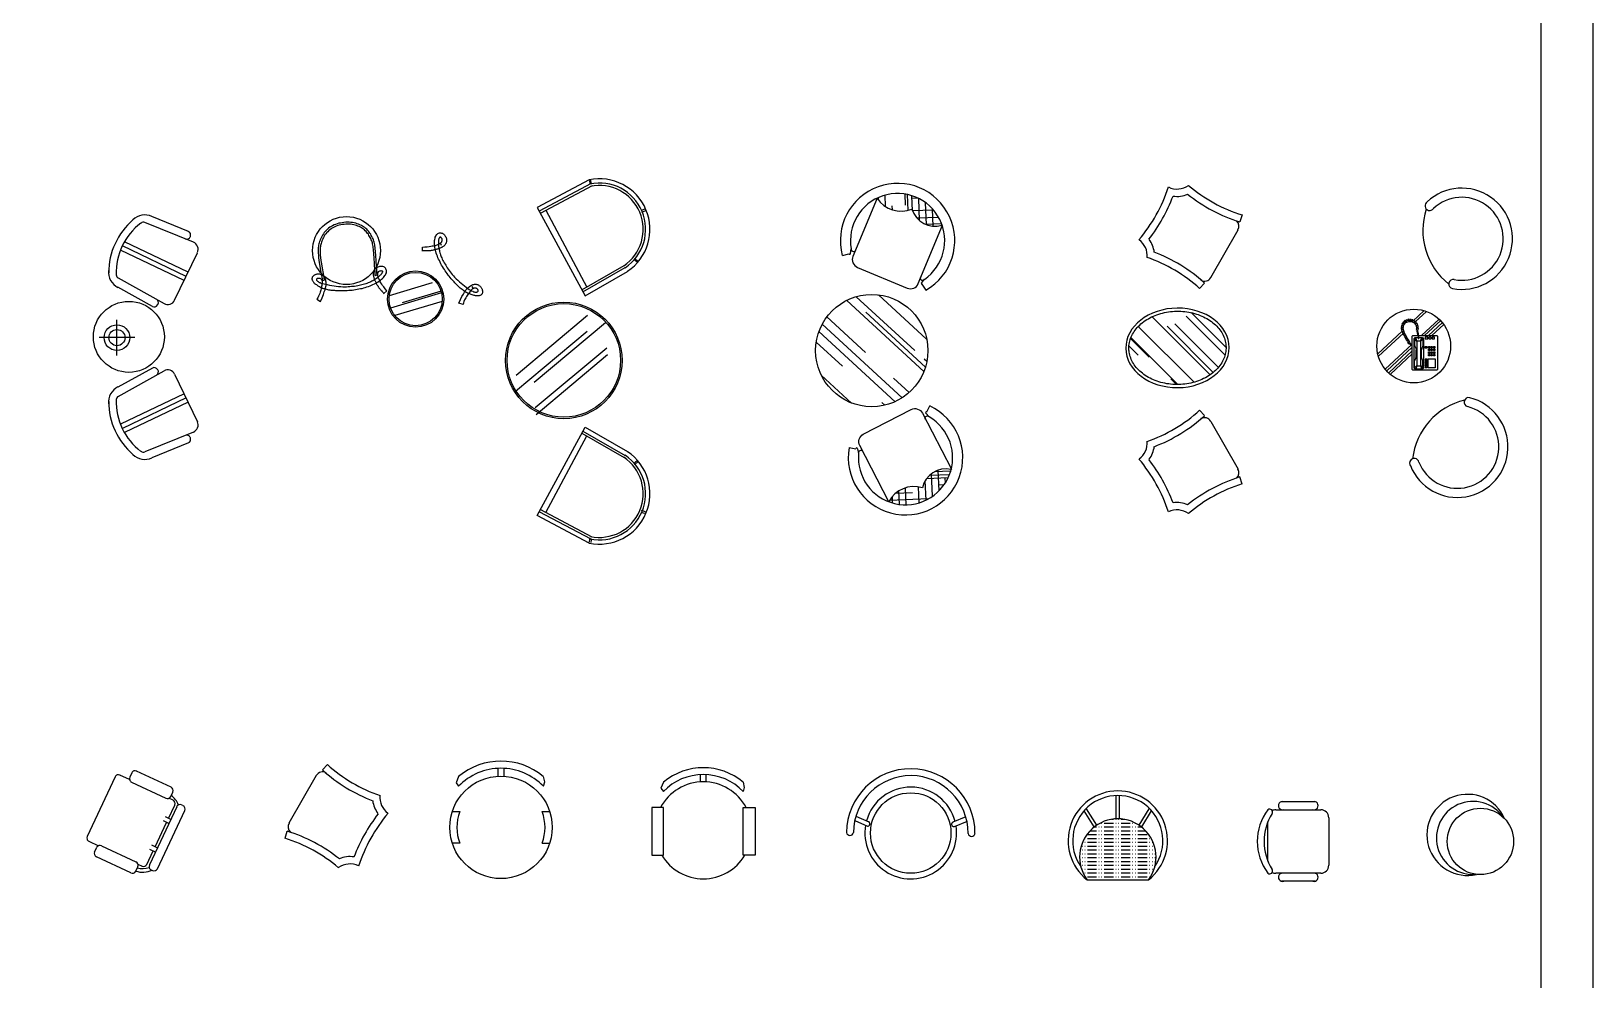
# Model space of a CAD drawing. Header units: inches. Extents: x 3.4 to 45.9, y 14.3 to 39.1.
# Drawn here: x 14.22 to 24.43, y 26.7 to 32.9 of the extents above; entities that cross this region are included whole.
import ezdxf

# ---------------------------------------------------------------- set-up
doc = ezdxf.new("R2010")
doc.units = ezdxf.units.IN
doc.header["$MEASUREMENT"] = 0
for name, color, linetype in [('02', 2, 'Continuous'), ('8', 8, 'Continuous'), ('kadrbm', 4, 'Continuous')]:
    doc.layers.add(name, color=color, linetype=linetype)

# ---------------------------------------------------------------- blocks, each defined once
blk = doc.blocks.new('kadrbm')
at = {"layer": 'kadrbm', "color": 4}
blk.add_lwpolyline([(0, 0), (0, 24.797), (21, 24.797), (21, 0), (0, 0)], close=True, dxfattribs=at)
blk.add_lwpolyline([(20.663, 0.326), (20.663, 24.46), (0.337, 24.46), (0.337, 0.326), (20.663, 0.326)], dxfattribs=at)

msp = doc.modelspace()

# ---------------------------------------------------------------- hatches: boundary and pattern name
at = {"layer": '8'}
h = msp.add_hatch(dxfattribs=at)
h.set_pattern_fill('HOUND', color=256, scale=0.7, angle=92.3825, style=0)
h.set_pattern_definition([(92.38247, (35.544575, 23.82962), (-0.05098694, 0.17303004), [0.7, -0.35]), (182.38247, (35.544575, 23.82962), (0.17666742, -0.03643743), [0.7, -0.35])])
h.paths.add_polyline_path([(20.171, 31.633, 0.447214), (19.747, 31.81, 0.362922), (19.974, 31.738, 0.413756)])
h = msp.add_hatch(dxfattribs=at)
h.set_pattern_fill('AR-RROOF,_O', color=256, scale=0.2, angle=45)
h.set_pattern_definition([(196.54716, (40.1262, 56.86848), (-0.4787386, 0.0664032), [3, -0.4, 1, -0.2]), (196.5472, (39.84274, 56.88858), (0.1159592, 0.3119447), [0.6, -0.066, 1.2, -0.15]), (196.54716, (39.98193, 57.00296), (-1.03509287, -0.1677461), [1.6, -0.28, 0.8, -0.2])])
edge = h.paths.add_edge_path()
edge.add_ellipse((16.729, 31.15), major_axis=(-0.123, 0.123), ratio=1, start_angle=106.5472, end_angle=286.5472, ccw=False)
edge.add_ellipse((16.729, 31.15), major_axis=(-0.123, 0.123), ratio=1, start_angle=-73.4528, end_angle=106.5472, ccw=False)
h = msp.add_hatch(dxfattribs=at)
h.set_pattern_fill('AR-RROOF', color=256, scale=0.25, angle=137.3825, style=0)
h.set_pattern_definition([(137.3825, (18.62666, 27.2685), (-0.574015, 0.188433), [3.75, -0.5, 1.25, -0.25]), (137.3825, (18.29734, 27.40165), (-0.041164, -0.41396), [0.75, -0.0825, 1.5, -0.1875]), (137.3825, (18.39079, 27.19676), (-1.0700714, 0.75697), [2, -0.35, 1, -0.25])])
h.paths.add_polyline_path([(19.696, 31.179, 1), (19.726, 30.446, 1)])
h = msp.add_hatch(dxfattribs=at)
h.set_pattern_fill('AR-RROOF', color=256, scale=0.2, angle=45, style=0)
h.set_pattern_definition([(135, (40.81513, 33.54107), (-0.1697056, 0.4525483), [3, -0.4, 1, -0.2]), (135, (40.69775, 33.79987), (0.3295118, 0.046669), [0.6, -0.066, 1.2, -0.15]), (135, (40.86463, 33.73199), (-0.6406387, 0.8301434), [1.6, -0.28, 0.8, -0.2])])
edge = h.paths.add_edge_path()
edge.add_spline(control_points=[(21.392, 30.828), (21.392, 30.82), (21.393, 30.811), (21.396, 30.79), (21.399, 30.777), (21.409, 30.753), (21.415, 30.74), (21.429, 30.717), (21.438, 30.706), (21.457, 30.684), (21.469, 30.674), (21.493, 30.655), (21.506, 30.646), (21.534, 30.63), (21.549, 30.623), (21.581, 30.611), (21.597, 30.606), (21.631, 30.598), (21.648, 30.595), (21.683, 30.592), (21.701, 30.591), (21.736, 30.592), (21.754, 30.593), (21.789, 30.599), (21.806, 30.602), (21.839, 30.612), (21.855, 30.618), (21.885, 30.631), (21.9, 30.639), (21.927, 30.656), (21.939, 30.666), (21.962, 30.686), (21.972, 30.696), (21.99, 30.719), (21.998, 30.731), (22.011, 30.755), (22.016, 30.767), (22.024, 30.792), (22.026, 30.805), (22.028, 30.831), (22.028, 30.844), (22.024, 30.869), (22.021, 30.882), (22.012, 30.907), (22.006, 30.919), (21.992, 30.943), (21.984, 30.954), (21.964, 30.976), (21.953, 30.986), (21.929, 31.005), (21.916, 31.014), (21.888, 31.03), (21.873, 31.037), (21.842, 31.05), (21.826, 31.055), (21.792, 31.063), (21.775, 31.066), (21.74, 31.07), (21.722, 31.071), (21.687, 31.07), (21.669, 31.069), (21.634, 31.064), (21.617, 31.06), (21.584, 31.051), (21.568, 31.045), (21.537, 31.032), (21.523, 31.024), (21.495, 31.007), (21.483, 30.998), (21.46, 30.978), (21.449, 30.967), (21.431, 30.945), (21.423, 30.933), (21.41, 30.909), (21.404, 30.897), (21.397, 30.871), (21.394, 30.859), (21.392, 30.84), (21.392, 30.834), (21.392, 30.828)], knot_values=[0, 0, 0, 0, 0.107202, 0.107202, 0.272041, 0.272041, 0.436881, 0.436881, 0.60172, 0.60172, 0.76656, 0.76656, 0.931399, 0.931399, 1.096239, 1.096239, 1.261078, 1.261078, 1.425918, 1.425918, 1.590758, 1.590758, 1.755597, 1.755597, 1.920437, 1.920437, 2.085276, 2.085276, 2.250116, 2.250116, 2.414955, 2.414955, 2.579795, 2.579795, 2.744634, 2.744634, 2.909474, 2.909474, 3.074313, 3.074313, 3.239153, 3.239153, 3.403992, 3.403992, 3.568832, 3.568832, 3.733671, 3.733671, 3.898511, 3.898511, 4.06335, 4.06335, 4.22819, 4.22819, 4.393029, 4.393029, 4.557869, 4.557869, 4.722709, 4.722709, 4.887548, 4.887548, 5.052388, 5.052388, 5.217227, 5.217227, 5.382067, 5.382067, 5.546906, 5.546906, 5.711746, 5.711746, 5.876585, 5.876585, 6.041425, 6.041425, 6.206264, 6.206264, 6.283185, 6.283185, 6.283185, 6.283185], degree=3, periodic=0)
h = msp.add_hatch(dxfattribs=at)
h.set_pattern_fill('HOUND', color=256, scale=0.7, angle=92.3825, style=0)
h.set_pattern_definition([(92.38247, (35.235277, 25.176006), (-0.05098694, 0.17303004), [0.7, -0.35]), (182.38247, (35.235277, 25.176006), (0.17666742, -0.03643743), [0.7, -0.35])])
h.paths.add_polyline_path([(20.23, 30.036, 0.413756), (20.042, 29.915, 0.362922), (19.822, 29.825, 0.447214)])
h = msp.add_hatch(dxfattribs=at)
h.set_pattern_fill('ACAD_ISO12W100', color=256, scale=0.005, style=0)
h.set_pattern_definition([(0, (-0.218512, 30.7746), (0, 0.025), [0.06, -0.015, 0.0025, -0.015, 0.0025, -0.015])])
h.paths.add_polyline_path([(21.52, 27.354, 0.001588), (21.522, 27.355, 1.984109), (21.12, 27.354, 0.000278), (21.12, 27.354)])

# ---------------------------------------------------------------- linework, layer by layer
at = {"layer": '02'}
for p, q in [((17.876, 31.905), (17.536, 31.724)), ((17.884, 31.89), (17.544, 31.71)), ((17.865, 31.924), (17.868, 31.902)), ((17.876, 31.907), (17.875, 31.926)), ((19.942, 31.833), (19.946, 31.729)), ((15.276, 31.521), (14.958, 31.65)), ((15.243, 31.592), (15.005, 31.689)), ((17.523, 31.749), (17.837, 31.172)), ((18.228, 31.737), (18.203, 31.729)), ((18.232, 31.726), (18.205, 31.716)), ((19.894, 31.724), (19.927, 31.726)), ((19.977, 31.728), (20.113, 31.733)), ((22.132, 31.701), (22.118, 31.655)), ((15.255, 31.557), (15.256, 31.559)), ((21.928, 31.291), (22.106, 31.603)), ((15.153, 31.143), (15.302, 31.453)), ((16.773, 31.465), (16.773, 31.489)), ((16.898, 31.501), (16.892, 31.517)), ((19.519, 31.435), (19.561, 31.446)), ((19.572, 31.447), (19.577, 31.478)), ((17.815, 31.211), (18.092, 31.37)), ((17.823, 31.197), (18.1, 31.356)), ((18.177, 31.392), (18.155, 31.409)), ((18.162, 31.416), (18.181, 31.398)), ((14.785, 31.288), (15.084, 31.121)), ((16.119, 31.271), (16.132, 31.273)), ((16.465, 31.303), (16.481, 31.31)), ((20.037, 31.253), (20.055, 31.279)), ((20.066, 31.207), (20.037, 31.253)), ((21.887, 31.254), (21.855, 31.219)), ((21.887, 31.254), (21.855, 31.218)), ((15.008, 31.102), (14.783, 31.227)), ((16.083, 31.15), (16.107, 31.135)), ((16.522, 31.187), (16.54, 31.203)), ((17.105, 31.222), (17.098, 31.232)), ((15.044, 31.115), (15.042, 31.112)), ((17.039, 31.114), (17.011, 31.122)), ((17.386, 30.653), (17.853, 31.044)), ((23.249, 31.005), (23.323, 31.075)), ((23.264, 31), (23.339, 31.069)), ((14.776, 30.782), (14.776, 31.014)), ((17.383, 30.549), (17.85, 30.94)), ((17.504, 30.606), (17.971, 30.997)), ((23.02, 30.792), (23.179, 30.94)), ((23.182, 30.965), (23.172, 30.962)), ((23.172, 30.962), (23.173, 30.954)), ((23.174, 30.976), (23.173, 30.97)), ((23.173, 30.97), (23.182, 30.965)), ((23.173, 30.954), (23.182, 30.954)), ((23.184, 30.976), (23.174, 30.976)), ((23.182, 30.954), (23.175, 30.947)), ((23.175, 30.947), (23.177, 30.94)), ((23.179, 30.991), (23.177, 30.984)), ((23.177, 30.984), (23.184, 30.976)), ((23.177, 30.94), (23.188, 30.94)), ((23.188, 30.94), (23.178, 30.937)), ((23.178, 30.937), (23.181, 30.927)), ((23.189, 30.988), (23.179, 30.991)), ((23.188, 31), (23.184, 30.997)), ((23.184, 30.997), (23.189, 30.988)), ((23.185, 30.958), (23.189, 30.982)), ((23.195, 30.928), (23.185, 30.958)), ((23.197, 30.997), (23.188, 31)), ((23.189, 30.982), (23.203, 30.996)), ((23.199, 31.01), (23.193, 31.005)), ((23.193, 31.005), (23.197, 30.997)), ((23.205, 31.001), (23.199, 31.01)), ((23.203, 30.996), (23.222, 31.004)), ((23.209, 31.014), (23.204, 31.011)), ((23.204, 31.011), (23.205, 31.001)), ((23.217, 31.007), (23.209, 31.014)), ((23.223, 31.018), (23.217, 31.016)), ((23.217, 31.016), (23.217, 31.007)), ((23.222, 31.004), (23.241, 31.003)), ((23.227, 31.007), (23.223, 31.018)), ((23.229, 31.017), (23.227, 31.007)), ((23.235, 31.016), (23.229, 31.017)), ((23.238, 31.007), (23.235, 31.016)), ((23.243, 31.016), (23.238, 31.007)), ((23.241, 31.003), (23.258, 30.994)), ((23.249, 31.014), (23.243, 31.016)), ((23.248, 31.003), (23.249, 31.014)), ((23.256, 31.01), (23.248, 31.003)), ((23.262, 31.006), (23.256, 31.01)), ((23.258, 30.994), (23.271, 30.978)), ((23.261, 30.997), (23.262, 31.006)), ((23.268, 31.003), (23.261, 30.997)), ((23.273, 30.997), (23.268, 31.003)), ((23.269, 30.988), (23.273, 30.997)), ((23.278, 30.99), (23.269, 30.988)), ((23.271, 30.978), (23.272, 30.958)), ((23.272, 30.958), (23.271, 30.951)), ((23.271, 30.951), (23.277, 30.946)), ((23.273, 30.975), (23.282, 30.982)), ((23.284, 30.974), (23.273, 30.975)), ((23.275, 30.96), (23.284, 30.966)), ((23.285, 30.959), (23.275, 30.96)), ((23.277, 30.946), (23.276, 30.938)), ((23.276, 30.938), (23.277, 30.93)), ((23.282, 30.982), (23.278, 30.99)), ((23.28, 30.947), (23.284, 30.951)), ((23.281, 30.946), (23.28, 30.947)), ((23.281, 30.937), (23.281, 30.946)), ((23.285, 30.922), (23.281, 30.937)), ((23.284, 30.966), (23.284, 30.974)), ((23.284, 30.951), (23.285, 30.959)), ((23.305, 30.911), (23.42, 31.019)), ((23.326, 30.911), (23.431, 31.009)), ((23.352, 30.911), (23.442, 30.996)), ((23.373, 30.911), (23.451, 30.984)), ((14.892, 30.898), (14.66, 30.898)), ((23.024, 30.776), (23.187, 30.928)), ((23.069, 30.691), (23.245, 30.855)), ((23.079, 30.68), (23.245, 30.835)), ((23.181, 30.927), (23.191, 30.928)), ((23.191, 30.928), (23.185, 30.919)), ((23.185, 30.919), (23.189, 30.914)), ((23.189, 30.914), (23.198, 30.916)), ((23.198, 30.916), (23.193, 30.908)), ((23.193, 30.908), (23.196, 30.901)), ((23.206, 30.91), (23.195, 30.928)), ((23.196, 30.901), (23.205, 30.904)), ((23.205, 30.904), (23.199, 30.896)), ((23.199, 30.896), (23.202, 30.889)), ((23.202, 30.889), (23.211, 30.893)), ((23.211, 30.893), (23.204, 30.886)), ((23.204, 30.886), (23.207, 30.881)), ((23.205, 30.907), (23.206, 30.91)), ((23.207, 30.906), (23.205, 30.907)), ((23.214, 30.893), (23.207, 30.906)), ((23.207, 30.881), (23.216, 30.883)), ((23.216, 30.883), (23.211, 30.874)), ((23.211, 30.874), (23.214, 30.869)), ((23.224, 30.876), (23.214, 30.893)), ((23.214, 30.869), (23.222, 30.872)), ((23.222, 30.872), (23.217, 30.864)), ((23.217, 30.864), (23.218, 30.86)), ((23.218, 30.86), (23.222, 30.859)), ((23.222, 30.859), (23.227, 30.859)), ((23.23, 30.866), (23.224, 30.876)), ((23.226, 30.863), (23.23, 30.866)), ((23.229, 30.863), (23.226, 30.863)), ((23.227, 30.859), (23.232, 30.853)), ((23.231, 30.861), (23.229, 30.863)), ((23.235, 30.858), (23.231, 30.861)), ((23.232, 30.853), (23.236, 30.85)), ((23.239, 30.855), (23.235, 30.858)), ((23.236, 30.85), (23.245, 30.849)), ((23.245, 30.854), (23.239, 30.855)), ((23.245, 30.908), (23.248, 30.911)), ((23.245, 30.689), (23.245, 30.908)), ((23.248, 30.911), (23.282, 30.911)), ((23.257, 30.889), (23.265, 30.899)), ((23.257, 30.699), (23.257, 30.889)), ((23.262, 30.894), (23.26, 30.888)), ((23.26, 30.888), (23.26, 30.845)), ((23.26, 30.888), (23.275, 30.873)), ((23.26, 30.845), (23.264, 30.837)), ((23.268, 30.897), (23.262, 30.894)), ((23.264, 30.837), (23.268, 30.829)), ((23.265, 30.899), (23.284, 30.899)), ((23.284, 30.897), (23.268, 30.897)), ((23.276, 30.876), (23.268, 30.897)), ((23.275, 30.873), (23.276, 30.876)), ((23.275, 30.873), (23.275, 30.716)), ((23.276, 30.876), (23.299, 30.876)), ((23.277, 30.93), (23.281, 30.915)), ((23.281, 30.915), (23.283, 30.905)), ((23.283, 30.905), (23.284, 30.892)), ((23.284, 30.892), (23.289, 30.892)), ((23.289, 30.906), (23.285, 30.922)), ((23.288, 30.911), (23.407, 30.911)), ((23.289, 30.892), (23.289, 30.906)), ((23.289, 30.899), (23.311, 30.899)), ((23.307, 30.897), (23.289, 30.897)), ((23.299, 30.876), (23.307, 30.897)), ((23.3, 30.873), (23.299, 30.876)), ((23.314, 30.888), (23.3, 30.873)), ((23.3, 30.873), (23.3, 30.716)), ((23.307, 30.897), (23.313, 30.894)), ((23.311, 30.837), (23.307, 30.829)), ((23.311, 30.899), (23.319, 30.891)), ((23.314, 30.845), (23.311, 30.837)), ((23.313, 30.894), (23.314, 30.888)), ((23.314, 30.888), (23.314, 30.845)), ((23.319, 30.891), (23.319, 30.699)), ((23.329, 30.84), (23.341, 30.84)), ((23.329, 30.83), (23.329, 30.84)), ((23.346, 30.9), (23.33, 30.9)), ((23.33, 30.9), (23.33, 30.891)), ((23.33, 30.891), (23.346, 30.891)), ((23.341, 30.84), (23.341, 30.83)), ((23.346, 30.891), (23.346, 30.9)), ((23.351, 30.84), (23.361, 30.84)), ((23.351, 30.83), (23.351, 30.84)), ((23.368, 30.9), (23.353, 30.9)), ((23.353, 30.9), (23.353, 30.891)), ((23.353, 30.891), (23.368, 30.891)), ((23.361, 30.84), (23.361, 30.83)), ((23.367, 30.84), (23.376, 30.84)), ((23.367, 30.83), (23.367, 30.84)), ((23.368, 30.891), (23.368, 30.9)), ((23.391, 30.9), (23.375, 30.9)), ((23.375, 30.9), (23.375, 30.891)), ((23.375, 30.891), (23.391, 30.891)), ((23.376, 30.84), (23.376, 30.83)), ((23.383, 30.84), (23.392, 30.84)), ((23.383, 30.83), (23.383, 30.84)), ((23.391, 30.891), (23.391, 30.9)), ((23.392, 30.84), (23.392, 30.83)), ((23.407, 30.911), (23.41, 30.908)), ((23.41, 30.908), (23.41, 30.689)), ((17.511, 30.441), (17.978, 30.832)), ((17.516, 30.396), (17.983, 30.787)), ((23.091, 30.668), (23.245, 30.811)), ((23.102, 30.658), (23.245, 30.791)), ((23.26, 30.745), (23.264, 30.753)), ((23.26, 30.702), (23.26, 30.745)), ((23.264, 30.753), (23.268, 30.761)), ((23.268, 30.829), (23.27, 30.818)), ((23.268, 30.761), (23.27, 30.772)), ((23.27, 30.772), (23.27, 30.818)), ((23.307, 30.829), (23.305, 30.818)), ((23.305, 30.772), (23.305, 30.818)), ((23.307, 30.761), (23.305, 30.772)), ((23.311, 30.753), (23.307, 30.761)), ((23.314, 30.745), (23.311, 30.753)), ((23.314, 30.702), (23.314, 30.745)), ((23.341, 30.83), (23.329, 30.83)), ((23.33, 30.756), (23.33, 30.751)), ((23.343, 30.756), (23.33, 30.756)), ((23.33, 30.751), (23.343, 30.751)), ((23.33, 30.746), (23.33, 30.741)), ((23.343, 30.746), (23.33, 30.746)), ((23.33, 30.741), (23.343, 30.741)), ((23.33, 30.737), (23.33, 30.732)), ((23.343, 30.737), (23.33, 30.737)), ((23.33, 30.732), (23.343, 30.732)), ((23.343, 30.751), (23.343, 30.756)), ((23.343, 30.741), (23.343, 30.746)), ((23.343, 30.732), (23.343, 30.737)), ((23.348, 30.7), (23.348, 30.759)), ((23.348, 30.759), (23.394, 30.759)), ((23.361, 30.83), (23.351, 30.83)), ((23.351, 30.813), (23.351, 30.822)), ((23.351, 30.822), (23.361, 30.822)), ((23.361, 30.813), (23.351, 30.813)), ((23.351, 30.805), (23.361, 30.805)), ((23.351, 30.795), (23.351, 30.805)), ((23.361, 30.795), (23.351, 30.795)), ((23.351, 30.778), (23.351, 30.787)), ((23.351, 30.787), (23.361, 30.787)), ((23.361, 30.778), (23.351, 30.778)), ((23.361, 30.822), (23.361, 30.813)), ((23.361, 30.805), (23.361, 30.795)), ((23.361, 30.787), (23.361, 30.778)), ((23.376, 30.83), (23.367, 30.83)), ((23.367, 30.822), (23.376, 30.822)), ((23.367, 30.813), (23.367, 30.822)), ((23.376, 30.813), (23.367, 30.813)), ((23.367, 30.805), (23.376, 30.805)), ((23.367, 30.795), (23.367, 30.805)), ((23.376, 30.795), (23.367, 30.795)), ((23.367, 30.778), (23.367, 30.787)), ((23.367, 30.787), (23.376, 30.787)), ((23.376, 30.778), (23.367, 30.778)), ((23.376, 30.822), (23.376, 30.813)), ((23.376, 30.805), (23.376, 30.795)), ((23.376, 30.787), (23.376, 30.778)), ((23.392, 30.83), (23.383, 30.83)), ((23.383, 30.822), (23.392, 30.822)), ((23.383, 30.813), (23.383, 30.822)), ((23.392, 30.813), (23.383, 30.813)), ((23.383, 30.805), (23.392, 30.805)), ((23.383, 30.795), (23.383, 30.805)), ((23.392, 30.795), (23.383, 30.795)), ((23.383, 30.787), (23.392, 30.787)), ((23.383, 30.778), (23.383, 30.787)), ((23.392, 30.778), (23.383, 30.778)), ((23.392, 30.822), (23.392, 30.813)), ((23.392, 30.805), (23.392, 30.795)), ((23.392, 30.787), (23.392, 30.778)), ((23.394, 30.759), (23.394, 30.7)), ((15.008, 30.699), (14.783, 30.575)), ((14.785, 30.514), (15.084, 30.681)), ((15.044, 30.687), (15.042, 30.689)), ((15.153, 30.659), (15.302, 30.348)), ((23.245, 30.689), (23.248, 30.686)), ((23.407, 30.686), (23.248, 30.686)), ((23.265, 30.691), (23.257, 30.699)), ((23.26, 30.702), (23.275, 30.716)), ((23.262, 30.695), (23.26, 30.702)), ((23.268, 30.692), (23.262, 30.695)), ((23.313, 30.691), (23.265, 30.691)), ((23.276, 30.713), (23.268, 30.692)), ((23.275, 30.716), (23.276, 30.713)), ((23.276, 30.713), (23.299, 30.713)), ((23.3, 30.716), (23.299, 30.713)), ((23.299, 30.713), (23.307, 30.692)), ((23.314, 30.702), (23.3, 30.716)), ((23.307, 30.692), (23.313, 30.695)), ((23.313, 30.695), (23.314, 30.702)), ((23.319, 30.699), (23.313, 30.691)), ((23.33, 30.727), (23.33, 30.722)), ((23.343, 30.727), (23.33, 30.727)), ((23.33, 30.722), (23.343, 30.722)), ((23.33, 30.718), (23.33, 30.713)), ((23.343, 30.718), (23.33, 30.718)), ((23.33, 30.713), (23.343, 30.713)), ((23.33, 30.708), (23.33, 30.703)), ((23.33, 30.703), (23.343, 30.703)), ((23.343, 30.722), (23.343, 30.727)), ((23.343, 30.713), (23.343, 30.718)), ((23.343, 30.703), (23.343, 30.708)), ((23.394, 30.7), (23.348, 30.7)), ((23.41, 30.689), (23.407, 30.686)), ((20.071, 30.412), (20.09, 30.452)), ((20.065, 30.404), (20.086, 30.38)), ((21.887, 30.388), (21.855, 30.423)), ((21.928, 30.35), (22.106, 30.039)), ((15.276, 30.28), (14.958, 30.152)), ((15.255, 30.245), (15.256, 30.242)), ((17.523, 29.735), (17.837, 30.312)), ((17.815, 30.273), (18.092, 30.114)), ((17.823, 30.287), (18.1, 30.128)), ((15.243, 30.21), (15.005, 30.113)), ((19.564, 30.179), (19.607, 30.172)), ((19.618, 30.172), (19.625, 30.141)), ((18.177, 30.092), (18.155, 30.075)), ((18.162, 30.068), (18.181, 30.086)), ((20.014, 29.922), (20.018, 29.818)), ((20.09, 29.998), (20.22, 30.004)), ((22.132, 29.941), (22.118, 29.987)), ((17.876, 29.58), (17.536, 29.76)), ((17.884, 29.594), (17.544, 29.774)), ((18.228, 29.748), (18.203, 29.756)), ((18.232, 29.759), (18.205, 29.768)), ((17.865, 29.56), (17.868, 29.582)), ((17.876, 29.577), (17.875, 29.559)), ((16.12, 28.073), (16.152, 28.108)), ((17.268, 28.032), (17.268, 28.083)), ((17.307, 28.032), (17.307, 28.083)), ((14.764, 28.027), (14.581, 27.638)), ((14.858, 28.009), (14.796, 28.038)), ((14.873, 28.054), (14.86, 28.025)), ((14.871, 27.993), (15.096, 27.888)), ((15.13, 27.959), (14.905, 28.065)), ((16.079, 28.036), (15.901, 27.724)), ((17.01, 28.03), (16.994, 27.988)), ((16.994, 27.988), (17.01, 27.966)), ((17.573, 27.994), (17.564, 28.03)), ((17.564, 27.966), (17.573, 27.994)), ((18.349, 27.993), (18.333, 27.953)), ((18.592, 27.994), (18.592, 28.042)), ((18.628, 27.994), (18.628, 28.042)), ((18.879, 27.958), (18.872, 27.993)), ((15.143, 27.875), (15.116, 27.888)), ((15.128, 27.899), (15.141, 27.928)), ((18.333, 27.953), (18.349, 27.932)), ((18.872, 27.932), (18.879, 27.958)), ((21.31, 27.753), (21.31, 27.905)), ((21.33, 27.753), (21.33, 27.905)), ((15.167, 27.832), (14.988, 27.452)), ((15.041, 27.427), (15.22, 27.807)), ((15.114, 27.756), (15.155, 27.843)), ((15.208, 27.839), (15.199, 27.843)), ((16.968, 27.8), (17.019, 27.8)), ((17.556, 27.8), (17.607, 27.8)), ((18.871, 27.827), (18.948, 27.827)), ((18.871, 27.515), (18.871, 27.827)), ((18.948, 27.827), (18.948, 27.515)), ((19.608, 27.77), (19.693, 27.734)), ((21.165, 27.7), (21.099, 27.806)), ((21.182, 27.711), (21.115, 27.819)), ((21.459, 27.711), (21.526, 27.819)), ((21.476, 27.7), (21.541, 27.806)), ((22.353, 27.812), (22.647, 27.812)), ((22.611, 27.865), (22.39, 27.865)), ((15.026, 27.57), (15.101, 27.729)), ((15.115, 27.723), (15.08, 27.739)), ((15.128, 27.749), (15.093, 27.766)), ((15.875, 27.626), (15.889, 27.672)), ((19.6, 27.741), (19.683, 27.705)), ((20.326, 27.765), (20.241, 27.73)), ((20.334, 27.735), (20.25, 27.701)), ((22.301, 27.476), (22.301, 27.733)), ((22.699, 27.76), (22.699, 27.449)), ((14.593, 27.606), (14.655, 27.577)), ((14.676, 27.577), (14.9, 27.471)), ((15.04, 27.563), (15.005, 27.58)), ((17.019, 27.594), (16.968, 27.594)), ((17.556, 27.594), (17.607, 27.594)), ((14.63, 27.537), (14.644, 27.565)), ((14.867, 27.4), (14.642, 27.505)), ((14.972, 27.455), (15.014, 27.543)), ((15.028, 27.536), (14.992, 27.553)), ((18.948, 27.515), (18.871, 27.515)), ((14.912, 27.439), (14.898, 27.411)), ((14.913, 27.456), (14.94, 27.443)), ((14.999, 27.42), (15.009, 27.415)), ((22.647, 27.397), (22.353, 27.397)), ((21.12, 27.354), (21.52, 27.354)), ((22.611, 27.345), (22.39, 27.345))]:
    msp.add_line(p, q, dxfattribs=at)
for points in [[(17.863, 31.93), (17.523, 31.749)], [(16.478, 31.304), (16.476, 31.328), (16.475, 31.35), (16.473, 31.371), (16.472, 31.391), (16.471, 31.409), (16.469, 31.425), (16.468, 31.441), (16.467, 31.454), (16.466, 31.466), (16.465, 31.477), (16.464, 31.487), (16.463, 31.497), (16.462, 31.505), (16.46, 31.513), (16.458, 31.521), (16.456, 31.528), (16.454, 31.536), (16.451, 31.543), (16.447, 31.551), (16.443, 31.558), (16.439, 31.566), (16.435, 31.573), (16.43, 31.58), (16.425, 31.587), (16.42, 31.593), (16.414, 31.6), (16.409, 31.606), (16.403, 31.611), (16.396, 31.617), (16.389, 31.622), (16.382, 31.626), (16.374, 31.631), (16.365, 31.635), (16.356, 31.639), (16.347, 31.642), (16.337, 31.645), (16.327, 31.648), (16.316, 31.65), (16.305, 31.651), (16.294, 31.652), (16.283, 31.652), (16.272, 31.652), (16.26, 31.651), (16.249, 31.649), (16.238, 31.647), (16.227, 31.645), (16.216, 31.642), (16.206, 31.638), (16.196, 31.634), (16.186, 31.629), (16.177, 31.624), (16.168, 31.619), (16.16, 31.613), (16.152, 31.606), (16.145, 31.599), (16.138, 31.592), (16.132, 31.584), (16.126, 31.576), (16.121, 31.568), (16.116, 31.559), (16.112, 31.551), (16.108, 31.542), (16.104, 31.534), (16.101, 31.526), (16.099, 31.518), (16.097, 31.51), (16.095, 31.503), (16.093, 31.495), (16.092, 31.487), (16.091, 31.479), (16.091, 31.47), (16.091, 31.46), (16.092, 31.449), (16.093, 31.436), (16.094, 31.421), (16.097, 31.402), (16.1, 31.378), (16.105, 31.349), (16.111, 31.314), (16.119, 31.271)], [(17.58, 31.73), (17.848, 31.228)], [(16.465, 31.303), (16.464, 31.327), (16.462, 31.349), (16.461, 31.37), (16.459, 31.39), (16.458, 31.408), (16.457, 31.424), (16.456, 31.439), (16.455, 31.453), (16.454, 31.465), (16.453, 31.476), (16.452, 31.485), (16.451, 31.494), (16.449, 31.502), (16.448, 31.51), (16.446, 31.517), (16.444, 31.524), (16.442, 31.531), (16.439, 31.538), (16.436, 31.545), (16.432, 31.552), (16.428, 31.559), (16.424, 31.566), (16.42, 31.573), (16.415, 31.579), (16.41, 31.585), (16.405, 31.591), (16.4, 31.596), (16.394, 31.602), (16.388, 31.607), (16.382, 31.611), (16.375, 31.616), (16.368, 31.62), (16.36, 31.624), (16.351, 31.627), (16.343, 31.63), (16.333, 31.633), (16.324, 31.635), (16.314, 31.637), (16.304, 31.639), (16.294, 31.639), (16.283, 31.64), (16.272, 31.639), (16.262, 31.638), (16.251, 31.637), (16.241, 31.635), (16.23, 31.633), (16.22, 31.63), (16.21, 31.626), (16.201, 31.623), (16.192, 31.618), (16.184, 31.614), (16.176, 31.608), (16.168, 31.603), (16.161, 31.597), (16.154, 31.59), (16.148, 31.584), (16.142, 31.576), (16.136, 31.569), (16.131, 31.561), (16.127, 31.553), (16.123, 31.545), (16.119, 31.537), (16.116, 31.529), (16.113, 31.522), (16.111, 31.514), (16.109, 31.507), (16.107, 31.5), (16.106, 31.493), (16.105, 31.486), (16.104, 31.478), (16.104, 31.469), (16.104, 31.46), (16.104, 31.449), (16.105, 31.437), (16.107, 31.422), (16.109, 31.403), (16.113, 31.38), (16.118, 31.351), (16.124, 31.316), (16.132, 31.273)], [(17.011, 31.122), (17.023, 31.146), (17.032, 31.166), (17.041, 31.182), (17.048, 31.194), (17.054, 31.204), (17.06, 31.212), (17.066, 31.218), (17.071, 31.223), (17.076, 31.228), (17.082, 31.232), (17.087, 31.236), (17.092, 31.239), (17.098, 31.242), (17.103, 31.245), (17.109, 31.246), (17.114, 31.247), (17.119, 31.247), (17.124, 31.247), (17.129, 31.246), (17.134, 31.244), (17.139, 31.242), (17.143, 31.239), (17.147, 31.237), (17.15, 31.234), (17.153, 31.231), (17.156, 31.228), (17.158, 31.225), (17.16, 31.222), (17.162, 31.218), (17.163, 31.215), (17.164, 31.212), (17.165, 31.209), (17.166, 31.206), (17.167, 31.203), (17.167, 31.199), (17.167, 31.196), (17.167, 31.193), (17.166, 31.19), (17.165, 31.187), (17.164, 31.185), (17.162, 31.182), (17.16, 31.18), (17.158, 31.178), (17.155, 31.176), (17.151, 31.174), (17.148, 31.173), (17.144, 31.172), (17.14, 31.171), (17.136, 31.171), (17.131, 31.171), (17.126, 31.171), (17.121, 31.172), (17.116, 31.173), (17.111, 31.174), (17.105, 31.176), (17.099, 31.177), (17.093, 31.179), (17.087, 31.181), (17.081, 31.184), (17.075, 31.186), (17.069, 31.189), (17.062, 31.193), (17.056, 31.196), (17.05, 31.2), (17.044, 31.203), (17.039, 31.207), (17.033, 31.212), (17.027, 31.216), (17.021, 31.221), (17.016, 31.226), (17.01, 31.232), (17.004, 31.237), (16.998, 31.243), (16.992, 31.249), (16.986, 31.255), (16.98, 31.262), (16.974, 31.269), (16.968, 31.276), (16.961, 31.283), (16.955, 31.291), (16.949, 31.299), (16.942, 31.307), (16.936, 31.316), (16.929, 31.325), (16.923, 31.334), (16.917, 31.343), (16.911, 31.352), (16.905, 31.362), (16.899, 31.371), (16.894, 31.381), (16.889, 31.391), (16.884, 31.401), (16.879, 31.41), (16.875, 31.42), (16.871, 31.43), (16.867, 31.44), (16.864, 31.45), (16.861, 31.46), (16.859, 31.469), (16.857, 31.479), (16.855, 31.488), (16.854, 31.497), (16.853, 31.506), (16.853, 31.515), (16.853, 31.524), (16.853, 31.532), (16.854, 31.54), (16.856, 31.548), (16.857, 31.554), (16.86, 31.561), (16.863, 31.566), (16.866, 31.571), (16.87, 31.575), (16.874, 31.578), (16.879, 31.58), (16.884, 31.582), (16.889, 31.583), (16.894, 31.582), (16.899, 31.581), (16.904, 31.58), (16.908, 31.577), (16.913, 31.574), (16.917, 31.57), (16.92, 31.566), (16.923, 31.561), (16.926, 31.556), (16.928, 31.551), (16.93, 31.545), (16.931, 31.54), (16.931, 31.535), (16.931, 31.529), (16.93, 31.524), (16.929, 31.519), (16.928, 31.515), (16.925, 31.51), (16.923, 31.506), (16.92, 31.503), (16.917, 31.499), (16.913, 31.496), (16.909, 31.493), (16.905, 31.491), (16.901, 31.488), (16.897, 31.486), (16.893, 31.484), (16.889, 31.483), (16.884, 31.481), (16.88, 31.479), (16.876, 31.478), (16.872, 31.477), (16.868, 31.475), (16.864, 31.474), (16.86, 31.473), (16.855, 31.472), (16.851, 31.471), (16.847, 31.47), (16.843, 31.469), (16.838, 31.468), (16.834, 31.467), (16.83, 31.467), (16.827, 31.466), (16.823, 31.466), (16.82, 31.465), (16.816, 31.465), (16.813, 31.465), (16.81, 31.465), (16.807, 31.465), (16.803, 31.465), (16.8, 31.465), (16.796, 31.465), (16.792, 31.465), (16.788, 31.465), (16.784, 31.465), (16.781, 31.465), (16.777, 31.465), (16.773, 31.465), (16.77, 31.465)], [(16.773, 31.489), (16.79, 31.491), (16.805, 31.492), (16.818, 31.494), (16.829, 31.495), (16.838, 31.497), (16.845, 31.498), (16.852, 31.5), (16.858, 31.501), (16.864, 31.503), (16.87, 31.505), (16.875, 31.507), (16.88, 31.509), (16.885, 31.512), (16.889, 31.514), (16.892, 31.517), (16.895, 31.52), (16.898, 31.522), (16.9, 31.525), (16.901, 31.528), (16.902, 31.531), (16.903, 31.534), (16.903, 31.537), (16.902, 31.54), (16.902, 31.543), (16.9, 31.545), (16.899, 31.548), (16.897, 31.55), (16.895, 31.552), (16.893, 31.554), (16.891, 31.554), (16.889, 31.555), (16.887, 31.554), (16.885, 31.553), (16.884, 31.551), (16.882, 31.548), (16.881, 31.545), (16.88, 31.541), (16.879, 31.536), (16.879, 31.531), (16.878, 31.526), (16.878, 31.52), (16.878, 31.514), (16.878, 31.507), (16.879, 31.501), (16.879, 31.494), (16.88, 31.487), (16.881, 31.48), (16.882, 31.473), (16.884, 31.467), (16.885, 31.46), (16.887, 31.453), (16.889, 31.447), (16.891, 31.44), (16.894, 31.433), (16.897, 31.426), (16.9, 31.419), (16.903, 31.411), (16.907, 31.403), (16.911, 31.395), (16.916, 31.387), (16.921, 31.379), (16.926, 31.371), (16.931, 31.362), (16.936, 31.354), (16.942, 31.345), (16.948, 31.337), (16.954, 31.328), (16.961, 31.319), (16.968, 31.31), (16.976, 31.301), (16.984, 31.292), (16.994, 31.283), (17.004, 31.273), (17.015, 31.263), (17.026, 31.254), (17.038, 31.244), (17.049, 31.236), (17.06, 31.227), (17.071, 31.22), (17.08, 31.213), (17.088, 31.208), (17.095, 31.204), (17.102, 31.201), (17.107, 31.198), (17.112, 31.197), (17.116, 31.196), (17.12, 31.195), (17.123, 31.195), (17.126, 31.195), (17.129, 31.196), (17.131, 31.197), (17.133, 31.198), (17.135, 31.199), (17.136, 31.2), (17.137, 31.202), (17.138, 31.204), (17.138, 31.206), (17.137, 31.208), (17.136, 31.21), (17.135, 31.212), (17.133, 31.214), (17.131, 31.216), (17.129, 31.218), (17.127, 31.22), (17.124, 31.221), (17.122, 31.222), (17.119, 31.222), (17.116, 31.222), (17.113, 31.222), (17.11, 31.221), (17.107, 31.219), (17.103, 31.217), (17.099, 31.214), (17.095, 31.211), (17.091, 31.206), (17.087, 31.202), (17.083, 31.197), (17.078, 31.191), (17.074, 31.186), (17.07, 31.179), (17.065, 31.173), (17.061, 31.167), (17.057, 31.159), (17.053, 31.152), (17.049, 31.144), (17.045, 31.135), (17.042, 31.125), (17.039, 31.114)], [(15.215, 31.271), (14.8, 31.47)], [(15.228, 31.298), (14.812, 31.497)], [(15.241, 31.325), (14.826, 31.524)], [(16.107, 31.135), (16.118, 31.159), (16.126, 31.18), (16.132, 31.197), (16.137, 31.21), (16.14, 31.222), (16.142, 31.231), (16.143, 31.239), (16.143, 31.247), (16.143, 31.254), (16.143, 31.261), (16.142, 31.267), (16.141, 31.274), (16.139, 31.28), (16.137, 31.285), (16.135, 31.29), (16.132, 31.295), (16.129, 31.299), (16.125, 31.302), (16.121, 31.305), (16.116, 31.308), (16.112, 31.309), (16.107, 31.311), (16.102, 31.312), (16.098, 31.313), (16.094, 31.313), (16.09, 31.313), (16.086, 31.313), (16.082, 31.312), (16.079, 31.311), (16.076, 31.31), (16.072, 31.309), (16.069, 31.308), (16.067, 31.306), (16.064, 31.304), (16.061, 31.302), (16.059, 31.3), (16.057, 31.298), (16.055, 31.296), (16.053, 31.293), (16.052, 31.29), (16.052, 31.287), (16.051, 31.284), (16.051, 31.281), (16.052, 31.278), (16.053, 31.274), (16.054, 31.271), (16.056, 31.267), (16.058, 31.264), (16.061, 31.26), (16.064, 31.257), (16.067, 31.253), (16.071, 31.25), (16.075, 31.247), (16.08, 31.244), (16.085, 31.24), (16.09, 31.237), (16.095, 31.234), (16.101, 31.231), (16.107, 31.228), (16.113, 31.225), (16.119, 31.222), (16.126, 31.22), (16.133, 31.218), (16.139, 31.216), (16.146, 31.214), (16.153, 31.212), (16.16, 31.211), (16.167, 31.21), (16.175, 31.209), (16.182, 31.208), (16.19, 31.207), (16.198, 31.207), (16.206, 31.206), (16.215, 31.206), (16.224, 31.205), (16.233, 31.205), (16.242, 31.205), (16.251, 31.205), (16.261, 31.205), (16.271, 31.206), (16.281, 31.206), (16.292, 31.207), (16.302, 31.208), (16.313, 31.209), (16.324, 31.21), (16.335, 31.212), (16.346, 31.214), (16.357, 31.216), (16.368, 31.218), (16.379, 31.22), (16.39, 31.223), (16.4, 31.226), (16.411, 31.229), (16.421, 31.232), (16.431, 31.236), (16.44, 31.24), (16.45, 31.244), (16.459, 31.249), (16.468, 31.253), (16.476, 31.258), (16.484, 31.263), (16.492, 31.268), (16.499, 31.274), (16.506, 31.279), (16.513, 31.285), (16.518, 31.291), (16.524, 31.297), (16.528, 31.303), (16.532, 31.309), (16.535, 31.315), (16.538, 31.321), (16.539, 31.327), (16.539, 31.332), (16.539, 31.337), (16.537, 31.342), (16.535, 31.347), (16.532, 31.351), (16.529, 31.355), (16.525, 31.358), (16.52, 31.36), (16.515, 31.362), (16.51, 31.363), (16.504, 31.363), (16.499, 31.363), (16.493, 31.362), (16.488, 31.361), (16.482, 31.359), (16.477, 31.357), (16.473, 31.354), (16.468, 31.351), (16.464, 31.347), (16.461, 31.343), (16.458, 31.339), (16.456, 31.335), (16.454, 31.33), (16.453, 31.326), (16.452, 31.321), (16.452, 31.316), (16.452, 31.311), (16.452, 31.307), (16.453, 31.302), (16.454, 31.297), (16.455, 31.293), (16.456, 31.288), (16.458, 31.284), (16.459, 31.28), (16.461, 31.276), (16.463, 31.272), (16.464, 31.268), (16.466, 31.264), (16.468, 31.26), (16.47, 31.256), (16.472, 31.252), (16.474, 31.248), (16.476, 31.245), (16.478, 31.241), (16.481, 31.237), (16.483, 31.234), (16.485, 31.23), (16.487, 31.227), (16.489, 31.224), (16.491, 31.221), (16.493, 31.219), (16.495, 31.216), (16.498, 31.214), (16.5, 31.212), (16.502, 31.209), (16.504, 31.206), (16.507, 31.204), (16.509, 31.201), (16.512, 31.198), (16.514, 31.195), (16.517, 31.192), (16.519, 31.189), (16.522, 31.187), (16.524, 31.185)], [(16.54, 31.203), (16.53, 31.217), (16.521, 31.229), (16.513, 31.239), (16.507, 31.248), (16.502, 31.256), (16.498, 31.262), (16.495, 31.268), (16.492, 31.274), (16.49, 31.28), (16.487, 31.285), (16.485, 31.291), (16.484, 31.296), (16.482, 31.301), (16.481, 31.305), (16.481, 31.31), (16.481, 31.314), (16.481, 31.318), (16.482, 31.321), (16.483, 31.324), (16.485, 31.327), (16.487, 31.329), (16.489, 31.331), (16.491, 31.333), (16.494, 31.334), (16.497, 31.335), (16.5, 31.335), (16.503, 31.336), (16.505, 31.335), (16.508, 31.335), (16.51, 31.334), (16.512, 31.333), (16.512, 31.331), (16.513, 31.329), (16.512, 31.326), (16.511, 31.323), (16.509, 31.32), (16.507, 31.317), (16.504, 31.313), (16.501, 31.309), (16.497, 31.305), (16.493, 31.301), (16.488, 31.297), (16.483, 31.293), (16.478, 31.289), (16.473, 31.285), (16.467, 31.281), (16.461, 31.277), (16.455, 31.273), (16.449, 31.27), (16.443, 31.266), (16.437, 31.263), (16.431, 31.26), (16.425, 31.258), (16.418, 31.255), (16.411, 31.252), (16.403, 31.25), (16.395, 31.247), (16.387, 31.245), (16.378, 31.243), (16.369, 31.241), (16.359, 31.239), (16.35, 31.237), (16.34, 31.235), (16.33, 31.233), (16.32, 31.232), (16.31, 31.231), (16.299, 31.23), (16.288, 31.229), (16.277, 31.228), (16.265, 31.228), (16.252, 31.228), (16.239, 31.229), (16.225, 31.23), (16.21, 31.232), (16.196, 31.234), (16.181, 31.236), (16.167, 31.239), (16.153, 31.242), (16.141, 31.244), (16.13, 31.247), (16.12, 31.25), (16.112, 31.252), (16.106, 31.255), (16.1, 31.257), (16.096, 31.26), (16.093, 31.262), (16.09, 31.264), (16.087, 31.267), (16.086, 31.269), (16.084, 31.272), (16.083, 31.274), (16.082, 31.276), (16.082, 31.278), (16.082, 31.28), (16.083, 31.282), (16.084, 31.283), (16.086, 31.285), (16.088, 31.286), (16.09, 31.287), (16.092, 31.287), (16.095, 31.287), (16.098, 31.287), (16.101, 31.287), (16.103, 31.286), (16.106, 31.285), (16.108, 31.284), (16.11, 31.282), (16.112, 31.28), (16.114, 31.277), (16.115, 31.274), (16.116, 31.271), (16.117, 31.267), (16.117, 31.262), (16.117, 31.257), (16.117, 31.251), (16.116, 31.245), (16.116, 31.238), (16.114, 31.231), (16.113, 31.224), (16.111, 31.217), (16.11, 31.209), (16.108, 31.202), (16.105, 31.194), (16.102, 31.186), (16.098, 31.177), (16.094, 31.169), (16.089, 31.159), (16.083, 31.15)], [(17.837, 31.172), (18.115, 31.331)], [(15.215, 30.531), (14.8, 30.332)], [(15.228, 30.504), (14.812, 30.304)], [(15.241, 30.476), (14.826, 30.278)], [(17.58, 29.754), (17.848, 30.256)], [(17.837, 30.312), (18.115, 30.153)], [(17.863, 29.555), (17.523, 29.735)]]:
    msp.add_lwpolyline(points, dxfattribs=at)
for points in [[(19.747, 31.81), (19.588, 31.429, 0.414214), (19.618, 31.357), (19.943, 31.221, 0.414214), (20.015, 31.251), (20.173, 31.632), (20.171, 31.633)], [(19.822, 29.825), (19.633, 30.192, -0.414214), (19.656, 30.266), (19.969, 30.428, -0.414214), (20.043, 30.404), (20.233, 30.038), (20.23, 30.036)], [(19.679, 27.707, 0.221328), (19.688, 27.705)], [(19.688, 27.705, 0.196933), (19.696, 27.712, 0.167932), (19.699, 27.723, 0.197042), (19.694, 27.733, 0.101423), (19.69, 27.735, 0.11571)], [(20.254, 27.703, -0.221328), (20.245, 27.701, -0.19731), (20.237, 27.708, -0.167932), (20.234, 27.719, -0.090898), (20.236, 27.725, -0.104036), (20.239, 27.729, -0.101423), (20.243, 27.731, -0.11571)]]:
    msp.add_lwpolyline(points, format="xyb", dxfattribs=at)
msp.add_lwpolyline([(18.273, 27.827), (18.273, 27.515), (18.349, 27.515), (18.349, 27.827)], close=True, dxfattribs=at)
for centre, radius in [((16.277, 31.467), 0.222), ((16.729, 31.15), 0.184), ((16.729, 31.15), 0.174), ((19.711, 30.813), 0.367), ((14.854, 30.903), 0.232), ((17.698, 30.749), 0.381), ((17.698, 30.749), 0.371), ((23.255, 30.843), 0.241), ((14.776, 30.898), 0.0838), ((14.776, 30.898), 0.0528), ((17.287, 27.697), 0.335), ((19.966, 27.66), 0.263), ((23.691, 27.605), 0.217)]:
    msp.add_circle(centre, radius, dxfattribs=at)
for centre, radius, start, end in [((17.931, 31.606), 0.33, 303.7107, 101.9556), ((17.931, 31.606), 0.302, 303.7107, 101.9556), ((17.931, 31.606), 0.286, 303.7107, 101.9556), ((19.88, 31.532), 0.374, 299.7781, 194.9869), ((20.656, 32.211), 1.048, 319.9431, 341.7314), ((21.708, 31.995), 0.126, 243.2838, 306.1095), ((22.432, 32.658), 1.004, 229.6638, 252.6359), ((23.569, 31.544), 0.331, 259.261, 133.2397), ((19.88, 31.532), 0.308, 304.7198, 190.0451), ((19.903, 31.909), 0.185, 212.563, 292.3509), ((20.656, 32.211), 1.096, 322.2694, 339.2735), ((21.708, 31.995), 0.174, 261.1647, 293.3912), ((22.432, 32.658), 1.052, 231.4192, 252.6359), ((23.359, 31.759), 0.0306, 122.1648, 324.3145), ((23.569, 31.544), 0.271, 259.261, 133.2397), ((15.181, 31.32), 0.459, 130.8594, 179.8094), ((14.958, 31.589), 0.111, 65.0549, 134.5218), ((14.949, 31.627), 0.025, 67.5861, 127.2345), ((20.125, 31.784), 0.158, 197.0286, 286.9391), ((22.063, 31.627), 0.0486, 330.2732, 45.9238), ((23.761, 31.598), 0.447, 161.7432, 231.6422), ((15.181, 31.32), 0.41, 127.2345, 181.6062), ((15.232, 31.566), 0.025, 247.7951, 337.7951), ((15.233, 31.569), 0.025, 337.7951, 67.7951), ((15.257, 31.475), 0.05, 334.4203, 67.5861), ((19.567, 31.448), 0.0055, 194.9869, 351.3008), ((19.592, 31.476), 0.0152, 171.0566, 325.4507), ((21.386, 31.434), 0.126, 354.437, 54.6588), ((21.386, 31.434), 0.174, 7.1553, 37.2872), ((21.182, 30.474), 1.052, 47.9106, 69.1273), ((21.182, 30.474), 1.004, 47.9106, 70.8827), ((14.832, 31.326), 0.111, 174.3189, 243.7858), ((14.797, 31.309), 0.025, 181.6062, 241.2545), ((20.043, 31.288), 0.0152, 169.3143, 323.7083), ((20.041, 31.25), 0.0055, 143.4641, 299.7781), ((21.886, 31.315), 0.0486, 240.2732, 330.2732), ((23.514, 31.248), 0.03, 79.961, 258.5609), ((15.022, 31.127), 0.025, 331.0455, 61.0455), ((15.108, 31.164), 0.05, 241.2545, 334.4203), ((15.02, 31.124), 0.025, 241.0455, 331.0455), ((15.02, 30.677), 0.025, 28.9545, 118.9545), ((15.022, 30.675), 0.025, 298.9545, 28.9545), ((15.108, 30.637), 0.05, 25.5797, 118.7455), ((14.832, 30.476), 0.111, 116.2142, 185.6811), ((15.181, 30.481), 0.459, 180.1906, 229.1406), ((14.797, 30.492), 0.025, 118.7455, 178.3938), ((15.181, 30.481), 0.41, 178.3938, 232.7655), ((19.932, 30.113), 0.374, 169.7781, 64.9869), ((23.54, 30.184), 0.331, 201.8077, 75.7864), ((23.691, 30.054), 0.447, 103.4052, 173.3042), ((23.54, 30.184), 0.271, 201.8077, 75.7864), ((23.614, 30.476), 0.03, 76.4865, 255.0864), ((15.257, 30.327), 0.05, 292.4139, 25.5797), ((19.932, 30.113), 0.308, 174.7198, 60.0451), ((20.074, 30.37), 0.0152, 41.0566, 195.4507), ((20.069, 30.407), 0.0055, 64.9869, 221.3008), ((21.182, 31.168), 1.004, 289.1173, 312.0894), ((21.182, 31.168), 1.052, 290.8727, 312.0894), ((21.886, 30.326), 0.0486, 29.7268, 119.7268), ((15.232, 30.236), 0.025, 22.2049, 112.2049), ((15.233, 30.233), 0.025, 292.2049, 22.2049), ((14.958, 30.213), 0.111, 225.4782, 294.9451), ((14.949, 30.175), 0.025, 232.7655, 292.4139), ((17.931, 29.878), 0.33, 258.0444, 56.2893), ((17.931, 29.878), 0.302, 258.0444, 56.2893), ((19.613, 30.171), 0.0055, 13.4641, 169.7781), ((19.64, 30.145), 0.0152, 39.3143, 193.7083), ((21.386, 30.208), 0.126, 305.3412, 5.563), ((21.386, 30.208), 0.174, 322.7128, 352.8447), ((17.931, 29.878), 0.286, 258.0444, 56.2893), ((20.197, 29.882), 0.158, 77.8258, 167.7364), ((20.656, 29.43), 1.048, 18.2686, 40.0569), ((20.656, 29.43), 1.096, 20.7265, 37.7306), ((22.063, 30.015), 0.0486, 314.0762, 29.7268), ((23.258, 30.078), 0.0306, 10.7329, 212.8826), ((19.986, 29.739), 0.185, 72.4141, 152.2019), ((22.432, 28.983), 1.052, 107.3641, 128.5808), ((22.432, 28.983), 1.004, 107.3641, 130.3362), ((21.708, 29.646), 0.174, 66.6088, 98.8353), ((21.708, 29.646), 0.126, 53.8905, 116.7162), ((16.825, 28.853), 1.004, 227.9106, 250.8827), ((17.287, 27.697), 0.433, 50.2727, 129.7273), ((17.287, 27.697), 0.386, 44.1212, 135.8788), ((18.61, 27.678), 0.409, 50.2727, 129.7273), ((19.966, 27.66), 0.42, 359.5835, 179.5835), ((14.786, 28.017), 0.024, 64.8179, 154.8179), ((14.882, 28.015), 0.024, 154.8179, 244.8179), ((14.895, 28.043), 0.024, 64.8179, 154.8179), ((16.121, 28.011), 0.0486, 60.2732, 150.2732), ((16.825, 28.853), 1.052, 227.9106, 249.1273), ((18.61, 27.678), 0.317, 28.0535, 151.9465), ((18.61, 27.678), 0.364, 44.1212, 135.8788), ((19.966, 27.66), 0.375, 359.5835, 179.5835), ((15.106, 27.909), 0.024, 244.8179, 334.8179), ((15.12, 27.938), 0.024, 334.8179, 64.8179), ((15.063, 27.803), 0.122, 19.1328, 56.341), ((15.133, 27.853), 0.024, 334.8179, 64.8179), ((16.621, 27.893), 0.126, 174.437, 234.6588), ((19.966, 27.66), 0.3, 14.742, 164.4249), ((21.32, 27.61), 0.325, 307.9565, 232.0435), ((21.32, 27.61), 0.295, 325.089, 214.911), ((23.606, 27.648), 0.265, 23.4696, 282.9068), ((15.188, 27.822), 0.024, 64.8179, 154.8179), ((15.198, 27.817), 0.024, 334.8179, 64.8179), ((17.351, 27.115), 1.096, 142.2694, 159.2735), ((17.351, 27.115), 1.048, 139.9431, 161.7314), ((16.621, 27.893), 0.174, 187.1553, 217.2872), ((17.287, 27.697), 0.288, 159.0691, 200.9309), ((17.287, 27.697), 0.288, 339.0691, 20.9309), ((22.578, 27.605), 0.346, 143.1301, 216.8699), ((22.616, 27.605), 0.34, 147.5758, 212.4242), ((22.313, 27.797), 0.019, 327.9726, 126.6901), ((22.353, 27.76), 0.0519, 90, 117.5844), ((22.397, 27.839), 0.027, 73.7398, 286.2602), ((22.603, 27.839), 0.027, 253.7398, 106.2602), ((22.647, 27.76), 0.0519, 0, 90), ((23.642, 27.628), 0.239, 33.5664, 275.4553), ((15.575, 26.668), 1.052, 51.4192, 72.6359), ((15.944, 27.7), 0.0486, 150.2732, 225.9238), ((19.966, 27.66), 0.3, 170.2552, 8.9118), ((21.32, 27.503), 0.25, 323.1301, 216.8699), ((14.603, 27.628), 0.024, 154.8179, 244.8179), ((14.665, 27.555), 0.024, 64.8179, 154.8179), ((15.575, 26.668), 1.004, 49.6638, 72.6359), ((19.569, 27.667), 0.0229, 190.6957, 348.4713), ((20.364, 27.661), 0.0229, 190.6957, 348.4713), ((14.652, 27.527), 0.024, 154.8179, 244.8179), ((14.89, 27.45), 0.024, 334.8179, 64.8179), ((16.299, 27.332), 0.174, 81.1647, 113.3912), ((18.61, 27.678), 0.317, 211.0762, 328.9238), ((14.877, 27.421), 0.024, 244.8179, 334.8179), ((14.944, 27.55), 0.146, 251.8964, 294.9105), ((14.944, 27.55), 0.122, 253.2949, 290.503), ((14.95, 27.465), 0.024, 244.8179, 334.8179), ((15.01, 27.441), 0.024, 154.8179, 244.8179), ((15.019, 27.437), 0.024, 244.8179, 334.8179), ((16.299, 27.332), 0.126, 63.2838, 126.1095), ((22.313, 27.412), 0.019, 233.3099, 32.0274), ((22.353, 27.449), 0.0519, 242.4156, 270), ((22.397, 27.371), 0.027, 73.7398, 286.2602), ((22.603, 27.371), 0.027, 253.7398, 106.2602), ((22.647, 27.449), 0.0519, 270, 0)]:
    msp.add_arc(centre, radius, start, end, dxfattribs=at)
msp.add_ellipse((21.71, 30.831), major_axis=(0.338, 0.003), ratio=0.768825, start_param=3.141593, end_param=9.424778, dxfattribs=at)
msp.add_open_spline([(21.392, 30.828), (21.392, 30.82), (21.393, 30.811), (21.396, 30.79), (21.399, 30.777), (21.409, 30.753), (21.415, 30.74), (21.429, 30.717), (21.438, 30.706), (21.457, 30.684), (21.469, 30.674), (21.493, 30.655), (21.506, 30.646), (21.534, 30.63), (21.549, 30.623), (21.581, 30.611), (21.597, 30.606), (21.631, 30.598), (21.648, 30.595), (21.683, 30.592), (21.701, 30.591), (21.736, 30.592), (21.754, 30.593), (21.789, 30.599), (21.806, 30.602), (21.839, 30.612), (21.855, 30.618), (21.885, 30.631), (21.9, 30.639), (21.927, 30.656), (21.939, 30.666), (21.962, 30.686), (21.972, 30.696), (21.99, 30.719), (21.998, 30.731), (22.011, 30.755), (22.016, 30.767), (22.024, 30.792), (22.026, 30.805), (22.028, 30.831), (22.028, 30.844), (22.024, 30.869), (22.021, 30.882), (22.012, 30.907), (22.006, 30.919), (21.992, 30.943), (21.984, 30.954), (21.964, 30.976), (21.953, 30.986), (21.929, 31.005), (21.916, 31.014), (21.888, 31.03), (21.873, 31.037), (21.842, 31.05), (21.826, 31.055), (21.792, 31.063), (21.775, 31.066), (21.74, 31.07), (21.722, 31.071), (21.687, 31.07), (21.669, 31.069), (21.634, 31.064), (21.617, 31.06), (21.584, 31.051), (21.568, 31.045), (21.537, 31.032), (21.523, 31.024), (21.495, 31.007), (21.483, 30.998), (21.46, 30.978), (21.449, 30.967), (21.431, 30.945), (21.423, 30.933), (21.41, 30.909), (21.404, 30.897), (21.397, 30.871), (21.394, 30.859), (21.392, 30.84), (21.392, 30.834), (21.392, 30.828)], degree=3, knots=[0, 0, 0, 0, 0.107202, 0.107202, 0.272041, 0.272041, 0.436881, 0.436881, 0.60172, 0.60172, 0.76656, 0.76656, 0.931399, 0.931399, 1.096239, 1.096239, 1.261078, 1.261078, 1.425918, 1.425918, 1.590758, 1.590758, 1.755597, 1.755597, 1.920437, 1.920437, 2.085276, 2.085276, 2.250116, 2.250116, 2.414955, 2.414955, 2.579795, 2.579795, 2.744634, 2.744634, 2.909474, 2.909474, 3.074313, 3.074313, 3.239153, 3.239153, 3.403992, 3.403992, 3.568832, 3.568832, 3.733671, 3.733671, 3.898511, 3.898511, 4.06335, 4.06335, 4.22819, 4.22819, 4.393029, 4.393029, 4.557869, 4.557869, 4.722709, 4.722709, 4.887548, 4.887548, 5.052388, 5.052388, 5.217227, 5.217227, 5.382067, 5.382067, 5.546906, 5.546906, 5.711746, 5.711746, 5.876585, 5.876585, 6.041425, 6.041425, 6.206264, 6.206264, 6.283185, 6.283185, 6.283185, 6.283185], dxfattribs=at)

# ---------------------------------------------------------------- block references
at = {"layer": 'kadrbm'}
msp.add_blockref('kadrbm', (3.425, 14.302), dxfattribs=at)

doc.saveas('drawing.dxf')
